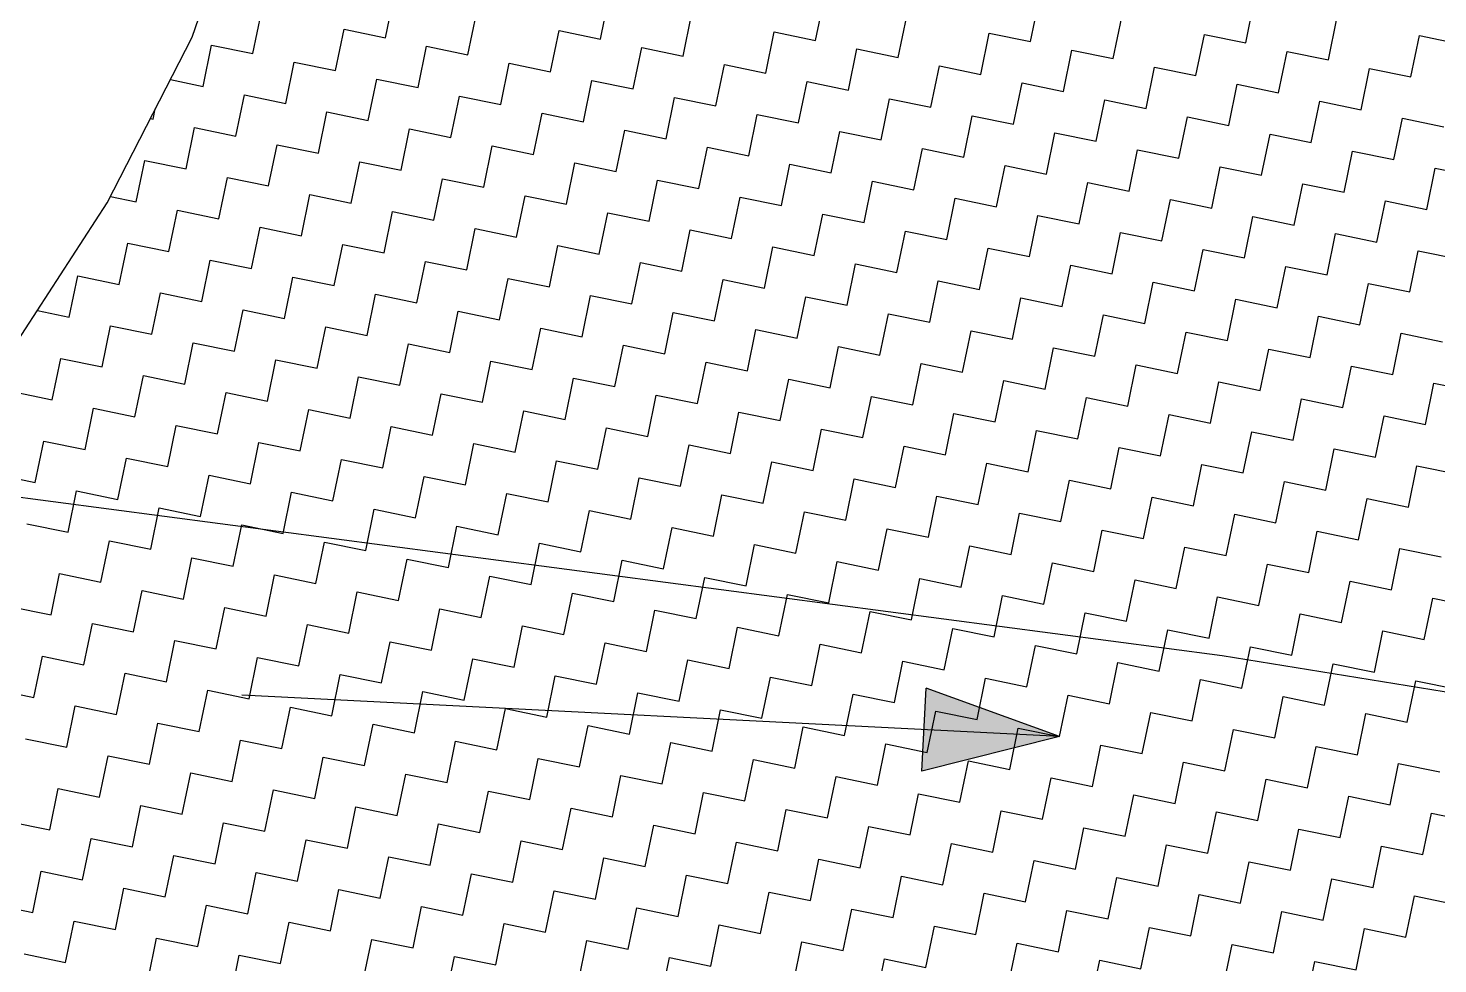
# Model space of a CAD drawing. Header units: metres. Extents: x 280043 to 281054, y 2047152 to 2048652.
# Drawn here: x 280638.7 to 280721.4, y 2048461.4 to 2048516.3 of the extents above; entities that cross this region are included whole.
import ezdxf

# ---------------------------------------------------------------- set-up
doc = ezdxf.new("R2010")
doc.units = ezdxf.units.M
doc.layers.add('POLY_HATCH', color=12, linetype='Continuous')
doc.layers.add('POLY_PARCEL', color=6, linetype='Continuous')

msp = doc.modelspace()

# ---------------------------------------------------------------- hatches: boundary and pattern name
h = msp.add_hatch(color=256)
h.paths.add_polyline_path([(280691.245, 2048475.119), (280691.122, 2048472.682), (280699.212, 2048474.715)])
h.paths.add_polyline_path([(280699.212, 2048474.715), (280691.369, 2048477.556), (280691.245, 2048475.119)])

# ---------------------------------------------------------------- linework, layer by layer
for points in [[(280699.212, 2048474.715), (280651.217, 2048477.148)], [(280691.122, 2048472.682), (280691.369, 2048477.556)], [(280699.212, 2048474.715), (280691.369, 2048477.556)], [(280699.212, 2048474.715), (280691.122, 2048472.682)]]:
    msp.add_lwpolyline(points)
at = {"layer": 'POLY_HATCH'}
for p, q in [((280648.298, 2048515.779), (280651.339, 2048524.724)), ((280643.297, 2048506.042), (280648.298, 2048515.779)), ((280637.149, 2048496.541), (280643.297, 2048506.042))]:
    msp.add_line(p, q, dxfattribs=at)
at = {"layer": 'POLY_HATCH', "linetype": 'Continuous'}
for p, q in [((280659.634, 2048515.739), (280660.134, 2048518.164)), ((280672.259, 2048515.665), (280672.759, 2048518.09)), ((280684.885, 2048515.59), (280685.384, 2048518.015)), ((280697.51, 2048515.516), (280698.01, 2048517.941)), ((280710.135, 2048515.441), (280710.635, 2048517.867)), ((280651.859, 2048514.814), (280652.359, 2048517.239)), ((280664.484, 2048514.739), (280664.984, 2048517.165)), ((280677.109, 2048514.665), (280677.609, 2048517.09)), ((280689.735, 2048514.591), (280690.235, 2048517.016)), ((280702.36, 2048514.516), (280702.86, 2048516.941)), ((280714.985, 2048514.442), (280715.485, 2048516.867)), ((280656.709, 2048513.814), (280657.209, 2048516.239)), ((280657.209, 2048516.239), (280659.634, 2048515.739)), ((280669.334, 2048513.74), (280669.834, 2048516.165)), ((280669.834, 2048516.165), (280672.259, 2048515.665)), ((280681.96, 2048513.665), (280682.459, 2048516.09)), ((280682.459, 2048516.09), (280684.885, 2048515.59)), ((280694.585, 2048513.591), (280695.085, 2048516.016)), ((280695.085, 2048516.016), (280697.51, 2048515.516)), ((280707.21, 2048513.516), (280707.71, 2048515.941)), ((280707.71, 2048515.941), (280710.135, 2048515.441)), ((280719.836, 2048513.442), (280720.335, 2048515.867)), ((280720.335, 2048515.867), (280722.761, 2048515.367)), ((280648.934, 2048512.889), (280649.434, 2048515.314)), ((280649.434, 2048515.314), (280651.859, 2048514.814)), ((280661.559, 2048512.814), (280662.059, 2048515.239)), ((280662.059, 2048515.239), (280664.484, 2048514.739)), ((280674.184, 2048512.74), (280674.684, 2048515.165)), ((280674.684, 2048515.165), (280677.109, 2048514.665)), ((280686.81, 2048512.665), (280687.31, 2048515.09)), ((280687.31, 2048515.09), (280689.735, 2048514.591)), ((280699.435, 2048512.591), (280699.935, 2048515.016)), ((280699.935, 2048515.016), (280702.36, 2048514.516)), ((280712.06, 2048512.516), (280712.56, 2048514.942)), ((280712.56, 2048514.942), (280714.985, 2048514.442)), ((280653.784, 2048511.889), (280654.284, 2048514.314)), ((280654.284, 2048514.314), (280656.709, 2048513.814)), ((280666.409, 2048511.814), (280666.909, 2048514.24)), ((280666.909, 2048514.24), (280669.334, 2048513.74)), ((280679.035, 2048511.74), (280679.535, 2048514.165)), ((280679.535, 2048514.165), (280681.96, 2048513.665)), ((280691.66, 2048511.666), (280692.16, 2048514.091)), ((280692.16, 2048514.091), (280694.585, 2048513.591)), ((280704.285, 2048511.591), (280704.785, 2048514.016)), ((280704.785, 2048514.016), (280707.21, 2048513.516)), ((280647.016, 2048513.284), (280648.934, 2048512.889)), ((280658.634, 2048510.889), (280659.134, 2048513.314)), ((280659.134, 2048513.314), (280661.559, 2048512.814)), ((280671.259, 2048510.815), (280671.759, 2048513.24)), ((280671.759, 2048513.24), (280674.184, 2048512.74)), ((280716.911, 2048511.517), (280717.41, 2048513.942)), ((280717.41, 2048513.942), (280719.836, 2048513.442)), ((280650.859, 2048509.964), (280651.359, 2048512.389)), ((280651.359, 2048512.389), (280653.784, 2048511.889)), ((280683.885, 2048510.74), (280684.385, 2048513.165)), ((280684.385, 2048513.165), (280686.81, 2048512.665)), ((280696.51, 2048510.666), (280697.01, 2048513.091)), ((280697.01, 2048513.091), (280699.435, 2048512.591)), ((280709.135, 2048510.591), (280709.635, 2048513.016)), ((280709.635, 2048513.016), (280712.06, 2048512.516)), ((280646.009, 2048510.964), (280646.132, 2048511.562)), ((280663.484, 2048509.889), (280663.984, 2048512.314)), ((280663.984, 2048512.314), (280666.409, 2048511.814)), ((280676.11, 2048509.815), (280676.61, 2048512.24)), ((280676.61, 2048512.24), (280679.035, 2048511.74)), ((280688.735, 2048509.74), (280689.235, 2048512.165)), ((280689.235, 2048512.165), (280691.66, 2048511.666)), ((280701.36, 2048509.666), (280701.86, 2048512.091)), ((280701.86, 2048512.091), (280704.285, 2048511.591)), ((280713.986, 2048509.592), (280714.485, 2048512.017)), ((280714.485, 2048512.017), (280716.911, 2048511.517)), ((280645.842, 2048510.998), (280646.009, 2048510.964)), ((280655.709, 2048508.964), (280656.209, 2048511.389)), ((280656.209, 2048511.389), (280658.634, 2048510.889)), ((280668.334, 2048508.889), (280668.834, 2048511.315)), ((280668.834, 2048511.315), (280671.259, 2048510.815)), ((280680.96, 2048508.815), (280681.46, 2048511.24)), ((280681.46, 2048511.24), (280683.885, 2048510.74)), ((280693.585, 2048508.741), (280694.085, 2048511.166)), ((280694.085, 2048511.166), (280696.51, 2048510.666)), ((280706.21, 2048508.666), (280706.71, 2048511.091)), ((280706.71, 2048511.091), (280709.135, 2048510.591)), ((280718.836, 2048508.592), (280719.336, 2048511.017)), ((280719.336, 2048511.017), (280721.761, 2048510.517)), ((280647.934, 2048508.039), (280648.434, 2048510.464)), ((280648.434, 2048510.464), (280650.859, 2048509.964)), ((280660.559, 2048507.964), (280661.059, 2048510.389)), ((280661.059, 2048510.389), (280663.484, 2048509.889)), ((280673.185, 2048507.89), (280673.685, 2048510.315)), ((280673.685, 2048510.315), (280676.11, 2048509.815)), ((280685.81, 2048507.815), (280686.31, 2048510.24)), ((280686.31, 2048510.24), (280688.735, 2048509.74)), ((280698.435, 2048507.741), (280698.935, 2048510.166)), ((280698.935, 2048510.166), (280701.36, 2048509.666)), ((280711.061, 2048507.666), (280711.56, 2048510.091)), ((280711.56, 2048510.091), (280713.986, 2048509.592)), ((280652.784, 2048507.039), (280653.284, 2048509.464)), ((280653.284, 2048509.464), (280655.709, 2048508.964)), ((280665.409, 2048506.964), (280665.909, 2048509.389)), ((280665.909, 2048509.389), (280668.334, 2048508.889)), ((280678.035, 2048506.89), (280678.535, 2048509.315)), ((280678.535, 2048509.315), (280680.96, 2048508.815)), ((280690.66, 2048506.815), (280691.16, 2048509.24)), ((280691.16, 2048509.24), (280693.585, 2048508.741)), ((280703.285, 2048506.741), (280703.785, 2048509.166)), ((280703.785, 2048509.166), (280706.21, 2048508.666)), ((280715.911, 2048506.667), (280716.411, 2048509.092)), ((280716.411, 2048509.092), (280718.836, 2048508.592)), ((280645.009, 2048506.113), (280645.509, 2048508.538)), ((280645.509, 2048508.538), (280647.934, 2048508.039)), ((280657.634, 2048506.039), (280658.134, 2048508.464)), ((280658.134, 2048508.464), (280660.559, 2048507.964)), ((280670.26, 2048505.964), (280670.76, 2048508.39)), ((280670.76, 2048508.39), (280673.185, 2048507.89)), ((280682.885, 2048505.89), (280683.385, 2048508.315)), ((280683.385, 2048508.315), (280685.81, 2048507.815)), ((280695.51, 2048505.816), (280696.01, 2048508.241)), ((280696.01, 2048508.241), (280698.435, 2048507.741)), ((280649.859, 2048505.114), (280650.359, 2048507.539)), ((280650.359, 2048507.539), (280652.784, 2048507.039)), ((280662.484, 2048505.039), (280662.984, 2048507.464)), ((280662.984, 2048507.464), (280665.409, 2048506.964)), ((280675.11, 2048504.965), (280675.61, 2048507.39)), ((280675.61, 2048507.39), (280678.035, 2048506.89)), ((280708.136, 2048505.741), (280708.635, 2048508.166)), ((280708.635, 2048508.166), (280711.061, 2048507.666)), ((280720.761, 2048505.667), (280721.261, 2048508.092)), ((280721.261, 2048508.092), (280723.686, 2048507.592)), ((280687.735, 2048504.89), (280688.235, 2048507.315)), ((280688.235, 2048507.315), (280690.66, 2048506.815)), ((280700.36, 2048504.816), (280700.86, 2048507.241)), ((280700.86, 2048507.241), (280703.285, 2048506.741)), ((280712.986, 2048504.741), (280713.486, 2048507.166)), ((280713.486, 2048507.166), (280715.911, 2048506.667)), ((280643.495, 2048506.426), (280645.009, 2048506.113)), ((280654.709, 2048504.114), (280655.209, 2048506.539)), ((280655.209, 2048506.539), (280657.634, 2048506.039)), ((280667.335, 2048504.039), (280667.835, 2048506.464)), ((280667.835, 2048506.464), (280670.26, 2048505.964)), ((280679.96, 2048503.965), (280680.46, 2048506.39)), ((280680.46, 2048506.39), (280682.885, 2048505.89)), ((280692.585, 2048503.89), (280693.085, 2048506.315)), ((280693.085, 2048506.315), (280695.51, 2048505.816)), ((280705.211, 2048503.816), (280705.71, 2048506.241)), ((280705.71, 2048506.241), (280708.136, 2048505.741)), ((280717.836, 2048503.742), (280718.336, 2048506.167)), ((280718.336, 2048506.167), (280720.761, 2048505.667)), ((280646.934, 2048503.188), (280647.434, 2048505.613)), ((280647.434, 2048505.613), (280649.859, 2048505.114)), ((280659.56, 2048503.114), (280660.059, 2048505.539)), ((280660.059, 2048505.539), (280662.484, 2048505.039)), ((280672.185, 2048503.039), (280672.685, 2048505.465)), ((280672.685, 2048505.465), (280675.11, 2048504.965)), ((280684.81, 2048502.965), (280685.31, 2048505.39)), ((280685.31, 2048505.39), (280687.735, 2048504.89)), ((280697.435, 2048502.891), (280697.935, 2048505.316)), ((280697.935, 2048505.316), (280700.36, 2048504.816)), ((280710.061, 2048502.816), (280710.561, 2048505.241)), ((280710.561, 2048505.241), (280712.986, 2048504.741)), ((280651.784, 2048502.189), (280652.284, 2048504.614)), ((280652.284, 2048504.614), (280654.709, 2048504.114)), ((280664.41, 2048502.114), (280664.91, 2048504.539)), ((280664.91, 2048504.539), (280667.335, 2048504.039)), ((280677.035, 2048502.04), (280677.535, 2048504.465)), ((280677.535, 2048504.465), (280679.96, 2048503.965)), ((280689.66, 2048501.965), (280690.16, 2048504.39)), ((280690.16, 2048504.39), (280692.585, 2048503.89)), ((280702.286, 2048501.891), (280702.786, 2048504.316)), ((280702.786, 2048504.316), (280705.211, 2048503.816)), ((280714.911, 2048501.816), (280715.411, 2048504.241)), ((280715.411, 2048504.241), (280717.836, 2048503.742)), ((280644.009, 2048501.263), (280644.509, 2048503.688)), ((280644.509, 2048503.688), (280646.934, 2048503.188)), ((280656.635, 2048501.189), (280657.134, 2048503.614)), ((280657.134, 2048503.614), (280659.56, 2048503.114)), ((280669.26, 2048501.114), (280669.76, 2048503.539)), ((280669.76, 2048503.539), (280672.185, 2048503.039)), ((280681.885, 2048501.04), (280682.385, 2048503.465)), ((280682.385, 2048503.465), (280684.81, 2048502.965)), ((280694.51, 2048500.965), (280695.01, 2048503.391)), ((280695.01, 2048503.391), (280697.435, 2048502.891)), ((280707.136, 2048500.891), (280707.636, 2048503.316)), ((280707.636, 2048503.316), (280710.061, 2048502.816)), ((280719.761, 2048500.817), (280720.261, 2048503.242)), ((280720.261, 2048503.242), (280722.686, 2048502.742)), ((280648.859, 2048500.263), (280649.359, 2048502.688)), ((280649.359, 2048502.688), (280651.784, 2048502.189)), ((280661.485, 2048500.189), (280661.985, 2048502.614)), ((280661.985, 2048502.614), (280664.41, 2048502.114)), ((280674.11, 2048500.114), (280674.61, 2048502.54)), ((280674.61, 2048502.54), (280677.035, 2048502.04)), ((280686.735, 2048500.04), (280687.235, 2048502.465)), ((280687.235, 2048502.465), (280689.66, 2048501.965)), ((280641.084, 2048499.338), (280641.584, 2048501.763)), ((280641.584, 2048501.763), (280644.009, 2048501.263)), ((280653.71, 2048499.264), (280654.209, 2048501.689)), ((280654.209, 2048501.689), (280656.635, 2048501.189)), ((280666.335, 2048499.189), (280666.835, 2048501.614)), ((280666.835, 2048501.614), (280669.26, 2048501.114)), ((280699.361, 2048499.966), (280699.861, 2048502.391)), ((280699.861, 2048502.391), (280702.286, 2048501.891)), ((280711.986, 2048499.891), (280712.486, 2048502.316)), ((280712.486, 2048502.316), (280714.911, 2048501.816)), ((280645.934, 2048498.338), (280646.434, 2048500.763)), ((280646.434, 2048500.763), (280648.859, 2048500.263)), ((280678.96, 2048499.115), (280679.46, 2048501.54)), ((280679.46, 2048501.54), (280681.885, 2048501.04)), ((280691.585, 2048499.04), (280692.085, 2048501.465)), ((280692.085, 2048501.465), (280694.51, 2048500.965)), ((280704.211, 2048498.966), (280704.711, 2048501.391)), ((280704.711, 2048501.391), (280707.136, 2048500.891)), ((280716.836, 2048498.891), (280717.336, 2048501.316)), ((280717.336, 2048501.316), (280719.761, 2048500.817)), ((280658.56, 2048498.264), (280659.06, 2048500.689)), ((280659.06, 2048500.689), (280661.485, 2048500.189)), ((280671.185, 2048498.189), (280671.685, 2048500.614)), ((280671.685, 2048500.614), (280674.11, 2048500.114)), ((280683.81, 2048498.115), (280684.31, 2048500.54)), ((280684.31, 2048500.54), (280686.735, 2048500.04)), ((280696.436, 2048498.04), (280696.936, 2048500.466)), ((280696.936, 2048500.466), (280699.361, 2048499.966)), ((280709.061, 2048497.966), (280709.561, 2048500.391)), ((280709.561, 2048500.391), (280711.986, 2048499.891)), ((280639.209, 2048499.725), (280641.084, 2048499.338)), ((280650.785, 2048497.338), (280651.284, 2048499.763)), ((280651.284, 2048499.763), (280653.71, 2048499.264)), ((280663.41, 2048497.264), (280663.91, 2048499.689)), ((280663.91, 2048499.689), (280666.335, 2048499.189)), ((280676.035, 2048497.19), (280676.535, 2048499.615)), ((280676.535, 2048499.615), (280678.96, 2048499.115)), ((280688.66, 2048497.115), (280689.16, 2048499.54)), ((280689.16, 2048499.54), (280691.585, 2048499.04)), ((280701.286, 2048497.041), (280701.786, 2048499.466)), ((280701.786, 2048499.466), (280704.211, 2048498.966)), ((280713.911, 2048496.966), (280714.411, 2048499.391)), ((280714.411, 2048499.391), (280716.836, 2048498.891)), ((280643.009, 2048496.413), (280643.509, 2048498.838)), ((280643.509, 2048498.838), (280645.934, 2048498.338)), ((280655.635, 2048496.339), (280656.135, 2048498.764)), ((280656.135, 2048498.764), (280658.56, 2048498.264)), ((280668.26, 2048496.264), (280668.76, 2048498.689)), ((280668.76, 2048498.689), (280671.185, 2048498.189)), ((280680.885, 2048496.19), (280681.385, 2048498.615)), ((280681.385, 2048498.615), (280683.81, 2048498.115)), ((280693.511, 2048496.115), (280694.011, 2048498.54)), ((280694.011, 2048498.54), (280696.436, 2048498.04)), ((280706.136, 2048496.041), (280706.636, 2048498.466)), ((280706.636, 2048498.466), (280709.061, 2048497.966)), ((280718.761, 2048495.966), (280719.261, 2048498.391)), ((280719.261, 2048498.391), (280721.686, 2048497.892)), ((280647.86, 2048495.413), (280648.359, 2048497.838)), ((280648.359, 2048497.838), (280650.785, 2048497.338)), ((280660.485, 2048495.339), (280660.985, 2048497.764)), ((280660.985, 2048497.764), (280663.41, 2048497.264)), ((280673.11, 2048495.264), (280673.61, 2048497.689)), ((280673.61, 2048497.689), (280676.035, 2048497.19)), ((280685.736, 2048495.19), (280686.235, 2048497.615)), ((280686.235, 2048497.615), (280688.66, 2048497.115)), ((280698.361, 2048495.115), (280698.861, 2048497.541)), ((280698.861, 2048497.541), (280701.286, 2048497.041)), ((280710.986, 2048495.041), (280711.486, 2048497.466)), ((280711.486, 2048497.466), (280713.911, 2048496.966)), ((280640.084, 2048494.488), (280640.584, 2048496.913)), ((280640.584, 2048496.913), (280643.009, 2048496.413)), ((280652.71, 2048494.413), (280653.21, 2048496.838)), ((280653.21, 2048496.838), (280655.635, 2048496.339)), ((280665.335, 2048494.339), (280665.835, 2048496.764)), ((280665.835, 2048496.764), (280668.26, 2048496.264)), ((280677.96, 2048494.265), (280678.46, 2048496.69)), ((280678.46, 2048496.69), (280680.885, 2048496.19)), ((280644.935, 2048493.488), (280645.434, 2048495.913)), ((280645.434, 2048495.913), (280647.86, 2048495.413)), ((280657.56, 2048493.414), (280658.06, 2048495.839)), ((280658.06, 2048495.839), (280660.485, 2048495.339)), ((280690.586, 2048494.19), (280691.086, 2048496.615)), ((280691.086, 2048496.615), (280693.511, 2048496.115)), ((280703.211, 2048494.116), (280703.711, 2048496.541)), ((280703.711, 2048496.541), (280706.136, 2048496.041)), ((280715.836, 2048494.041), (280716.336, 2048496.466)), ((280716.336, 2048496.466), (280718.761, 2048495.966)), ((280637.659, 2048494.988), (280640.084, 2048494.488)), ((280670.185, 2048493.339), (280670.685, 2048495.764)), ((280670.685, 2048495.764), (280673.11, 2048495.264)), ((280682.811, 2048493.265), (280683.31, 2048495.69)), ((280683.31, 2048495.69), (280685.736, 2048495.19)), ((280695.436, 2048493.19), (280695.936, 2048495.615)), ((280695.936, 2048495.615), (280698.361, 2048495.115)), ((280708.061, 2048493.116), (280708.561, 2048495.541)), ((280708.561, 2048495.541), (280710.986, 2048495.041)), ((280720.686, 2048493.041), (280721.186, 2048495.466)), ((280721.186, 2048495.466), (280723.611, 2048494.967)), ((280649.785, 2048492.488), (280650.285, 2048494.913)), ((280650.285, 2048494.913), (280652.71, 2048494.413)), ((280662.41, 2048492.414), (280662.91, 2048494.839)), ((280662.91, 2048494.839), (280665.335, 2048494.339)), ((280675.035, 2048492.339), (280675.535, 2048494.764)), ((280675.535, 2048494.764), (280677.96, 2048494.265)), ((280687.661, 2048492.265), (280688.161, 2048494.69)), ((280688.161, 2048494.69), (280690.586, 2048494.19)), ((280700.286, 2048492.19), (280700.786, 2048494.616)), ((280700.786, 2048494.616), (280703.211, 2048494.116)), ((280712.911, 2048492.116), (280713.411, 2048494.541)), ((280713.411, 2048494.541), (280715.836, 2048494.041)), ((280642.01, 2048491.563), (280642.51, 2048493.988)), ((280642.51, 2048493.988), (280644.935, 2048493.488)), ((280654.635, 2048491.488), (280655.135, 2048493.914)), ((280655.135, 2048493.914), (280657.56, 2048493.414)), ((280667.26, 2048491.414), (280667.76, 2048493.839)), ((280667.76, 2048493.839), (280670.185, 2048493.339)), ((280679.886, 2048491.34), (280680.385, 2048493.765)), ((280680.385, 2048493.765), (280682.811, 2048493.265)), ((280692.511, 2048491.265), (280693.011, 2048493.69)), ((280693.011, 2048493.69), (280695.436, 2048493.19)), ((280705.136, 2048491.191), (280705.636, 2048493.616)), ((280705.636, 2048493.616), (280708.061, 2048493.116)), ((280717.761, 2048491.116), (280718.261, 2048493.541)), ((280718.261, 2048493.541), (280720.686, 2048493.041)), ((280646.86, 2048490.563), (280647.36, 2048492.988)), ((280647.36, 2048492.988), (280649.785, 2048492.488)), ((280659.485, 2048490.489), (280659.985, 2048492.914)), ((280659.985, 2048492.914), (280662.41, 2048492.414)), ((280672.11, 2048490.414), (280672.61, 2048492.839)), ((280672.61, 2048492.839), (280675.035, 2048492.339)), ((280684.736, 2048490.34), (280685.236, 2048492.765)), ((280685.236, 2048492.765), (280687.661, 2048492.265)), ((280697.361, 2048490.265), (280697.861, 2048492.69)), ((280697.861, 2048492.69), (280700.286, 2048492.19)), ((280709.986, 2048490.191), (280710.486, 2048492.616)), ((280710.486, 2048492.616), (280712.911, 2048492.116)), ((280639.085, 2048489.638), (280639.585, 2048492.063)), ((280639.585, 2048492.063), (280642.01, 2048491.563)), ((280651.71, 2048489.563), (280652.21, 2048491.988)), ((280652.21, 2048491.988), (280654.635, 2048491.488)), ((280664.335, 2048489.489), (280664.835, 2048491.914)), ((280664.835, 2048491.914), (280667.26, 2048491.414)), ((280676.961, 2048489.414), (280677.46, 2048491.839)), ((280677.46, 2048491.839), (280679.886, 2048491.34)), ((280689.586, 2048489.34), (280690.086, 2048491.765)), ((280690.086, 2048491.765), (280692.511, 2048491.265)), ((280702.211, 2048489.265), (280702.711, 2048491.691)), ((280702.711, 2048491.691), (280705.136, 2048491.191)), ((280643.935, 2048488.638), (280644.435, 2048491.063)), ((280644.435, 2048491.063), (280646.86, 2048490.563)), ((280656.56, 2048488.563), (280657.06, 2048490.989)), ((280657.06, 2048490.989), (280659.485, 2048490.489)), ((280669.185, 2048488.489), (280669.685, 2048490.914)), ((280669.685, 2048490.914), (280672.11, 2048490.414)), ((280681.811, 2048488.415), (280682.311, 2048490.84)), ((280682.311, 2048490.84), (280684.736, 2048490.34)), ((280714.836, 2048489.191), (280715.336, 2048491.616)), ((280715.336, 2048491.616), (280717.761, 2048491.116)), ((280636.66, 2048490.138), (280639.085, 2048489.638)), ((280648.785, 2048487.638), (280649.285, 2048490.063)), ((280649.285, 2048490.063), (280651.71, 2048489.563)), ((280694.436, 2048488.34), (280694.936, 2048490.765)), ((280694.936, 2048490.765), (280697.361, 2048490.265)), ((280707.061, 2048488.266), (280707.561, 2048490.691)), ((280707.561, 2048490.691), (280709.986, 2048490.191)), ((280719.687, 2048488.191), (280720.187, 2048490.616)), ((280720.187, 2048490.616), (280722.612, 2048490.116)), ((280661.41, 2048487.564), (280661.91, 2048489.989)), ((280661.91, 2048489.989), (280664.335, 2048489.489)), ((280674.036, 2048487.489), (280674.535, 2048489.914)), ((280674.535, 2048489.914), (280676.961, 2048489.414)), ((280686.661, 2048487.415), (280687.161, 2048489.84)), ((280687.161, 2048489.84), (280689.586, 2048489.34)), ((280699.286, 2048487.34), (280699.786, 2048489.765)), ((280699.786, 2048489.765), (280702.211, 2048489.265)), ((280711.911, 2048487.266), (280712.411, 2048489.691)), ((280712.411, 2048489.691), (280714.836, 2048489.191)), ((280641.01, 2048486.713), (280641.51, 2048489.138)), ((280641.51, 2048489.138), (280643.935, 2048488.638)), ((280653.635, 2048486.638), (280654.135, 2048489.063)), ((280654.135, 2048489.063), (280656.56, 2048488.563)), ((280666.26, 2048486.564), (280666.76, 2048488.989)), ((280666.76, 2048488.989), (280669.185, 2048488.489)), ((280678.886, 2048486.489), (280679.386, 2048488.914)), ((280679.386, 2048488.914), (280681.811, 2048488.415)), ((280691.511, 2048486.415), (280692.011, 2048488.84)), ((280692.011, 2048488.84), (280694.436, 2048488.34)), ((280704.136, 2048486.341), (280704.636, 2048488.766)), ((280704.636, 2048488.766), (280707.061, 2048488.266)), ((280716.762, 2048486.266), (280717.262, 2048488.691)), ((280717.262, 2048488.691), (280719.687, 2048488.191)), ((280645.86, 2048485.713), (280646.36, 2048488.138)), ((280646.36, 2048488.138), (280648.785, 2048487.638)), ((280658.485, 2048485.638), (280658.985, 2048488.064)), ((280658.985, 2048488.064), (280661.41, 2048487.564)), ((280671.111, 2048485.564), (280671.61, 2048487.989)), ((280671.61, 2048487.989), (280674.036, 2048487.489)), ((280683.736, 2048485.49), (280684.236, 2048487.915)), ((280684.236, 2048487.915), (280686.661, 2048487.415)), ((280696.361, 2048485.415), (280696.861, 2048487.84)), ((280696.861, 2048487.84), (280699.286, 2048487.34)), ((280708.987, 2048485.341), (280709.486, 2048487.766)), ((280709.486, 2048487.766), (280711.911, 2048487.266)), ((280638.585, 2048487.213), (280641.01, 2048486.713)), ((280650.71, 2048484.713), (280651.21, 2048487.138)), ((280651.21, 2048487.138), (280653.635, 2048486.638)), ((280663.335, 2048484.639), (280663.835, 2048487.064)), ((280663.835, 2048487.064), (280666.26, 2048486.564)), ((280675.961, 2048484.564), (280676.461, 2048486.989)), ((280676.461, 2048486.989), (280678.886, 2048486.489)), ((280688.586, 2048484.49), (280689.086, 2048486.915)), ((280689.086, 2048486.915), (280691.511, 2048486.415)), ((280701.211, 2048484.415), (280701.711, 2048486.84)), ((280701.711, 2048486.84), (280704.136, 2048486.341)), ((280713.837, 2048484.341), (280714.337, 2048486.766)), ((280714.337, 2048486.766), (280716.762, 2048486.266)), ((280642.935, 2048483.788), (280643.435, 2048486.213)), ((280643.435, 2048486.213), (280645.86, 2048485.713)), ((280655.56, 2048483.713), (280656.06, 2048486.138)), ((280656.06, 2048486.138), (280658.485, 2048485.638)), ((280668.186, 2048483.639), (280668.685, 2048486.064)), ((280668.685, 2048486.064), (280671.111, 2048485.564)), ((280680.811, 2048483.564), (280681.311, 2048485.989)), ((280681.311, 2048485.989), (280683.736, 2048485.49)), ((280693.436, 2048483.49), (280693.936, 2048485.915)), ((280693.936, 2048485.915), (280696.361, 2048485.415)), ((280647.785, 2048482.788), (280648.285, 2048485.213)), ((280648.285, 2048485.213), (280650.71, 2048484.713)), ((280660.41, 2048482.713), (280660.91, 2048485.139)), ((280660.91, 2048485.139), (280663.335, 2048484.639)), ((280673.036, 2048482.639), (280673.536, 2048485.064)), ((280673.536, 2048485.064), (280675.961, 2048484.564)), ((280706.062, 2048483.416), (280706.561, 2048485.841)), ((280706.561, 2048485.841), (280708.987, 2048485.341)), ((280718.687, 2048483.341), (280719.187, 2048485.766)), ((280719.187, 2048485.766), (280721.612, 2048485.266)), ((280640.01, 2048481.863), (280640.51, 2048484.288)), ((280640.51, 2048484.288), (280642.935, 2048483.788)), ((280652.635, 2048481.788), (280653.135, 2048484.213)), ((280653.135, 2048484.213), (280655.56, 2048483.713)), ((280685.661, 2048482.565), (280686.161, 2048484.99)), ((280686.161, 2048484.99), (280688.586, 2048484.49)), ((280698.286, 2048482.49), (280698.786, 2048484.915)), ((280698.786, 2048484.915), (280701.211, 2048484.415)), ((280710.912, 2048482.416), (280711.412, 2048484.841)), ((280711.412, 2048484.841), (280713.837, 2048484.341)), ((280665.261, 2048481.714), (280665.761, 2048484.139)), ((280665.761, 2048484.139), (280668.186, 2048483.639)), ((280677.886, 2048481.639), (280678.386, 2048484.064)), ((280678.386, 2048484.064), (280680.811, 2048483.564)), ((280690.511, 2048481.565), (280691.011, 2048483.99)), ((280691.011, 2048483.99), (280693.436, 2048483.49)), ((280703.137, 2048481.49), (280703.636, 2048483.915)), ((280703.636, 2048483.915), (280706.062, 2048483.416)), ((280715.762, 2048481.416), (280716.262, 2048483.841)), ((280716.262, 2048483.841), (280718.687, 2048483.341)), ((280644.86, 2048480.863), (280645.36, 2048483.288)), ((280645.36, 2048483.288), (280647.785, 2048482.788)), ((280657.485, 2048480.788), (280657.985, 2048483.213)), ((280657.985, 2048483.213), (280660.41, 2048482.713)), ((280670.111, 2048480.714), (280670.611, 2048483.139)), ((280670.611, 2048483.139), (280673.036, 2048482.639)), ((280682.736, 2048480.639), (280683.236, 2048483.064)), ((280683.236, 2048483.064), (280685.661, 2048482.565)), ((280695.361, 2048480.565), (280695.861, 2048482.99)), ((280695.861, 2048482.99), (280698.286, 2048482.49)), ((280707.987, 2048480.491), (280708.487, 2048482.916)), ((280708.487, 2048482.916), (280710.912, 2048482.416)), ((280720.612, 2048480.416), (280721.112, 2048482.841)), ((280721.112, 2048482.841), (280723.537, 2048482.341)), ((280637.585, 2048482.362), (280640.01, 2048481.863)), ((280649.71, 2048479.863), (280650.21, 2048482.288)), ((280650.21, 2048482.288), (280652.635, 2048481.788)), ((280662.336, 2048479.788), (280662.836, 2048482.214)), ((280662.836, 2048482.214), (280665.261, 2048481.714)), ((280674.961, 2048479.714), (280675.461, 2048482.139)), ((280675.461, 2048482.139), (280677.886, 2048481.639)), ((280687.586, 2048479.64), (280688.086, 2048482.065)), ((280688.086, 2048482.065), (280690.511, 2048481.565)), ((280700.212, 2048479.565), (280700.711, 2048481.99)), ((280700.711, 2048481.99), (280703.137, 2048481.49)), ((280712.837, 2048479.491), (280713.337, 2048481.916)), ((280713.337, 2048481.916), (280715.762, 2048481.416)), ((280641.935, 2048478.938), (280642.435, 2048481.363)), ((280642.435, 2048481.363), (280644.86, 2048480.863)), ((280654.56, 2048478.863), (280655.06, 2048481.288)), ((280655.06, 2048481.288), (280657.485, 2048480.788)), ((280667.186, 2048478.789), (280667.686, 2048481.214)), ((280667.686, 2048481.214), (280670.111, 2048480.714)), ((280679.811, 2048478.714), (280680.311, 2048481.139)), ((280680.311, 2048481.139), (280682.736, 2048480.639)), ((280692.436, 2048478.64), (280692.936, 2048481.065)), ((280692.936, 2048481.065), (280695.361, 2048480.565)), ((280705.062, 2048478.565), (280705.562, 2048480.99)), ((280705.562, 2048480.99), (280707.987, 2048480.491)), ((280717.687, 2048478.491), (280718.187, 2048480.916)), ((280718.187, 2048480.916), (280720.612, 2048480.416)), ((280646.785, 2048477.938), (280647.285, 2048480.363)), ((280647.285, 2048480.363), (280649.71, 2048479.863)), ((280659.411, 2048477.863), (280659.911, 2048480.288)), ((280659.911, 2048480.288), (280662.336, 2048479.788)), ((280672.036, 2048477.789), (280672.536, 2048480.214)), ((280672.536, 2048480.214), (280674.961, 2048479.714)), ((280684.661, 2048477.714), (280685.161, 2048480.14)), ((280685.161, 2048480.14), (280687.586, 2048479.64)), ((280639.01, 2048477.012), (280639.51, 2048479.437)), ((280639.51, 2048479.437), (280641.935, 2048478.938)), ((280651.635, 2048476.938), (280652.135, 2048479.363)), ((280652.135, 2048479.363), (280654.56, 2048478.863)), ((280664.261, 2048476.863), (280664.761, 2048479.289)), ((280664.761, 2048479.289), (280667.186, 2048478.789)), ((280697.287, 2048477.64), (280697.786, 2048480.065)), ((280697.786, 2048480.065), (280700.212, 2048479.565)), ((280709.912, 2048477.566), (280710.412, 2048479.991)), ((280710.412, 2048479.991), (280712.837, 2048479.491)), ((280643.86, 2048476.013), (280644.36, 2048478.438)), ((280644.36, 2048478.438), (280646.785, 2048477.938)), ((280676.886, 2048476.789), (280677.386, 2048479.214)), ((280677.386, 2048479.214), (280679.811, 2048478.714)), ((280689.511, 2048476.715), (280690.011, 2048479.14)), ((280690.011, 2048479.14), (280692.436, 2048478.64)), ((280702.137, 2048476.64), (280702.637, 2048479.065)), ((280702.637, 2048479.065), (280705.062, 2048478.565)), ((280714.762, 2048476.566), (280715.262, 2048478.991)), ((280715.262, 2048478.991), (280717.687, 2048478.491)), ((280656.486, 2048475.938), (280656.986, 2048478.363)), ((280656.986, 2048478.363), (280659.411, 2048477.863)), ((280669.111, 2048475.864), (280669.611, 2048478.289)), ((280669.611, 2048478.289), (280672.036, 2048477.789)), ((280681.736, 2048475.789), (280682.236, 2048478.214)), ((280682.236, 2048478.214), (280684.661, 2048477.714)), ((280694.362, 2048475.715), (280694.861, 2048478.14)), ((280694.861, 2048478.14), (280697.287, 2048477.64)), ((280706.987, 2048475.64), (280707.487, 2048478.065)), ((280707.487, 2048478.065), (280709.912, 2048477.566)), ((280719.612, 2048475.566), (280720.112, 2048477.991)), ((280720.112, 2048477.991), (280722.537, 2048477.491)), ((280636.585, 2048477.512), (280639.01, 2048477.012)), ((280648.711, 2048475.013), (280649.21, 2048477.438)), ((280649.21, 2048477.438), (280651.635, 2048476.938)), ((280661.336, 2048474.938), (280661.836, 2048477.363)), ((280661.836, 2048477.363), (280664.261, 2048476.863)), ((280673.961, 2048474.864), (280674.461, 2048477.289)), ((280674.461, 2048477.289), (280676.886, 2048476.789)), ((280686.586, 2048474.789), (280687.086, 2048477.215)), ((280687.086, 2048477.215), (280689.511, 2048476.715)), ((280699.212, 2048474.715), (280699.712, 2048477.14)), ((280699.712, 2048477.14), (280702.137, 2048476.64)), ((280711.837, 2048474.641), (280712.337, 2048477.066)), ((280712.337, 2048477.066), (280714.762, 2048476.566)), ((280640.935, 2048474.087), (280641.435, 2048476.512)), ((280641.435, 2048476.512), (280643.86, 2048476.013)), ((280653.561, 2048474.013), (280654.061, 2048476.438)), ((280654.061, 2048476.438), (280656.486, 2048475.938)), ((280666.186, 2048473.939), (280666.686, 2048476.364)), ((280666.686, 2048476.364), (280669.111, 2048475.864)), ((280678.811, 2048473.864), (280679.311, 2048476.289)), ((280679.311, 2048476.289), (280681.736, 2048475.789)), ((280691.437, 2048473.79), (280691.936, 2048476.215)), ((280691.936, 2048476.215), (280694.362, 2048475.715)), ((280704.062, 2048473.715), (280704.562, 2048476.14)), ((280704.562, 2048476.14), (280706.987, 2048475.64)), ((280716.687, 2048473.641), (280717.187, 2048476.066)), ((280717.187, 2048476.066), (280719.612, 2048475.566)), ((280645.786, 2048473.088), (280646.285, 2048475.513)), ((280646.285, 2048475.513), (280648.711, 2048475.013)), ((280658.411, 2048473.013), (280658.911, 2048475.438)), ((280658.911, 2048475.438), (280661.336, 2048474.938)), ((280671.036, 2048472.939), (280671.536, 2048475.364)), ((280671.536, 2048475.364), (280673.961, 2048474.864)), ((280683.661, 2048472.864), (280684.161, 2048475.289)), ((280684.161, 2048475.289), (280686.586, 2048474.789)), ((280696.287, 2048472.79), (280696.787, 2048475.215)), ((280696.787, 2048475.215), (280699.212, 2048474.715)), ((280708.912, 2048472.715), (280709.412, 2048475.14)), ((280709.412, 2048475.14), (280711.837, 2048474.641)), ((280638.51, 2048474.587), (280640.935, 2048474.087)), ((280650.636, 2048472.088), (280651.136, 2048474.513)), ((280651.136, 2048474.513), (280653.561, 2048474.013)), ((280663.261, 2048472.013), (280663.761, 2048474.438)), ((280663.761, 2048474.438), (280666.186, 2048473.939)), ((280675.886, 2048471.939), (280676.386, 2048474.364)), ((280676.386, 2048474.364), (280678.811, 2048473.864)), ((280688.512, 2048471.864), (280689.012, 2048474.29)), ((280689.012, 2048474.29), (280691.437, 2048473.79)), ((280642.861, 2048471.162), (280643.36, 2048473.587)), ((280643.36, 2048473.587), (280645.786, 2048473.088)), ((280655.486, 2048471.088), (280655.986, 2048473.513)), ((280655.986, 2048473.513), (280658.411, 2048473.013)), ((280701.137, 2048471.79), (280701.637, 2048474.215)), ((280701.637, 2048474.215), (280704.062, 2048473.715)), ((280713.762, 2048471.716), (280714.262, 2048474.141)), ((280714.262, 2048474.141), (280716.687, 2048473.641)), ((280668.111, 2048471.014), (280668.611, 2048473.439)), ((280668.611, 2048473.439), (280671.036, 2048472.939)), ((280680.736, 2048470.939), (280681.236, 2048473.364)), ((280681.236, 2048473.364), (280683.661, 2048472.864)), ((280693.362, 2048470.865), (280693.862, 2048473.29)), ((280693.862, 2048473.29), (280696.287, 2048472.79)), ((280705.987, 2048470.79), (280706.487, 2048473.215)), ((280706.487, 2048473.215), (280708.912, 2048472.715)), ((280718.612, 2048470.716), (280719.112, 2048473.141)), ((280719.112, 2048473.141), (280721.537, 2048472.641)), ((280647.711, 2048470.163), (280648.211, 2048472.588)), ((280648.211, 2048472.588), (280650.636, 2048472.088)), ((280660.336, 2048470.088), (280660.836, 2048472.513)), ((280660.836, 2048472.513), (280663.261, 2048472.013)), ((280672.961, 2048470.014), (280673.461, 2048472.439)), ((280673.461, 2048472.439), (280675.886, 2048471.939)), ((280685.587, 2048469.939), (280686.087, 2048472.364)), ((280686.087, 2048472.364), (280688.512, 2048471.864)), ((280698.212, 2048469.865), (280698.712, 2048472.29)), ((280698.712, 2048472.29), (280701.137, 2048471.79)), ((280710.837, 2048469.79), (280711.337, 2048472.215)), ((280711.337, 2048472.215), (280713.762, 2048471.716)), ((280639.936, 2048469.237), (280640.435, 2048471.662)), ((280640.435, 2048471.662), (280642.861, 2048471.162)), ((280652.561, 2048469.163), (280653.061, 2048471.588)), ((280653.061, 2048471.588), (280655.486, 2048471.088)), ((280665.186, 2048469.088), (280665.686, 2048471.513)), ((280665.686, 2048471.513), (280668.111, 2048471.014)), ((280677.811, 2048469.014), (280678.311, 2048471.439)), ((280678.311, 2048471.439), (280680.736, 2048470.939)), ((280690.437, 2048468.939), (280690.937, 2048471.365)), ((280690.937, 2048471.365), (280693.362, 2048470.865)), ((280703.062, 2048468.865), (280703.562, 2048471.29)), ((280703.562, 2048471.29), (280705.987, 2048470.79)), ((280715.687, 2048468.791), (280716.187, 2048471.216)), ((280716.187, 2048471.216), (280718.612, 2048470.716)), ((280644.786, 2048468.237), (280645.286, 2048470.662)), ((280645.286, 2048470.662), (280647.711, 2048470.163)), ((280657.411, 2048468.163), (280657.911, 2048470.588)), ((280657.911, 2048470.588), (280660.336, 2048470.088)), ((280670.036, 2048468.089), (280670.536, 2048470.514)), ((280670.536, 2048470.514), (280672.961, 2048470.014)), ((280682.662, 2048468.014), (280683.162, 2048470.439)), ((280683.162, 2048470.439), (280685.587, 2048469.939)), ((280695.287, 2048467.94), (280695.787, 2048470.365)), ((280695.787, 2048470.365), (280698.212, 2048469.865)), ((280707.912, 2048467.865), (280708.412, 2048470.29)), ((280708.412, 2048470.29), (280710.837, 2048469.79)), ((280720.538, 2048467.791), (280721.037, 2048470.216)), ((280721.037, 2048470.216), (280723.463, 2048469.716)), ((280637.51, 2048469.737), (280639.936, 2048469.237)), ((280649.636, 2048467.238), (280650.136, 2048469.663)), ((280650.136, 2048469.663), (280652.561, 2048469.163)), ((280662.261, 2048467.163), (280662.761, 2048469.588)), ((280662.761, 2048469.588), (280665.186, 2048469.088)), ((280674.886, 2048467.089), (280675.386, 2048469.514)), ((280675.386, 2048469.514), (280677.811, 2048469.014)), ((280687.512, 2048467.014), (280688.012, 2048469.439)), ((280688.012, 2048469.439), (280690.437, 2048468.939)), ((280700.137, 2048466.94), (280700.637, 2048469.365)), ((280700.637, 2048469.365), (280703.062, 2048468.865)), ((280641.861, 2048466.312), (280642.361, 2048468.737)), ((280642.361, 2048468.737), (280644.786, 2048468.237)), ((280654.486, 2048466.238), (280654.986, 2048468.663)), ((280654.986, 2048468.663), (280657.411, 2048468.163)), ((280667.111, 2048466.163), (280667.611, 2048468.588)), ((280667.611, 2048468.588), (280670.036, 2048468.089)), ((280679.737, 2048466.089), (280680.237, 2048468.514)), ((280680.237, 2048468.514), (280682.662, 2048468.014)), ((280712.762, 2048466.865), (280713.262, 2048469.29)), ((280713.262, 2048469.29), (280715.687, 2048468.791)), ((280646.711, 2048465.312), (280647.211, 2048467.738)), ((280647.211, 2048467.738), (280649.636, 2048467.238)), ((280659.336, 2048465.238), (280659.836, 2048467.663)), ((280659.836, 2048467.663), (280662.261, 2048467.163)), ((280692.362, 2048466.014), (280692.862, 2048468.44)), ((280692.862, 2048468.44), (280695.287, 2048467.94)), ((280704.987, 2048465.94), (280705.487, 2048468.365)), ((280705.487, 2048468.365), (280707.912, 2048467.865)), ((280717.613, 2048465.866), (280718.112, 2048468.291)), ((280718.112, 2048468.291), (280720.538, 2048467.791)), ((280671.962, 2048465.164), (280672.461, 2048467.589)), ((280672.461, 2048467.589), (280674.886, 2048467.089)), ((280684.587, 2048465.089), (280685.087, 2048467.514)), ((280685.087, 2048467.514), (280687.512, 2048467.014)), ((280697.212, 2048465.015), (280697.712, 2048467.44)), ((280697.712, 2048467.44), (280700.137, 2048466.94)), ((280709.837, 2048464.94), (280710.337, 2048467.365)), ((280710.337, 2048467.365), (280712.762, 2048466.865)), ((280638.936, 2048464.387), (280639.436, 2048466.812)), ((280639.436, 2048466.812), (280641.861, 2048466.312)), ((280651.561, 2048464.313), (280652.061, 2048466.738)), ((280652.061, 2048466.738), (280654.486, 2048466.238)), ((280664.186, 2048464.238), (280664.686, 2048466.663)), ((280664.686, 2048466.663), (280667.111, 2048466.163)), ((280676.812, 2048464.164), (280677.312, 2048466.589)), ((280677.312, 2048466.589), (280679.737, 2048466.089)), ((280689.437, 2048464.089), (280689.937, 2048466.514)), ((280689.937, 2048466.514), (280692.362, 2048466.014)), ((280702.062, 2048464.015), (280702.562, 2048466.44)), ((280702.562, 2048466.44), (280704.987, 2048465.94)), ((280714.688, 2048463.94), (280715.188, 2048466.366)), ((280715.188, 2048466.366), (280717.613, 2048465.866)), ((280643.786, 2048463.387), (280644.286, 2048465.812)), ((280644.286, 2048465.812), (280646.711, 2048465.312)), ((280656.411, 2048463.313), (280656.911, 2048465.738)), ((280656.911, 2048465.738), (280659.336, 2048465.238)), ((280669.037, 2048463.238), (280669.536, 2048465.663)), ((280669.536, 2048465.663), (280671.962, 2048465.164)), ((280681.662, 2048463.164), (280682.162, 2048465.589)), ((280682.162, 2048465.589), (280684.587, 2048465.089)), ((280694.287, 2048463.089), (280694.787, 2048465.515)), ((280694.787, 2048465.515), (280697.212, 2048465.015)), ((280706.912, 2048463.015), (280707.412, 2048465.44)), ((280707.412, 2048465.44), (280709.837, 2048464.94)), ((280719.538, 2048462.941), (280720.038, 2048465.366)), ((280720.038, 2048465.366), (280722.463, 2048464.866)), ((280636.511, 2048464.887), (280638.936, 2048464.387)), ((280648.636, 2048462.387), (280649.136, 2048464.813)), ((280649.136, 2048464.813), (280651.561, 2048464.313)), ((280661.261, 2048462.313), (280661.761, 2048464.738)), ((280661.761, 2048464.738), (280664.186, 2048464.238)), ((280673.887, 2048462.239), (280674.387, 2048464.664)), ((280674.387, 2048464.664), (280676.812, 2048464.164)), ((280686.512, 2048462.164), (280687.012, 2048464.589)), ((280687.012, 2048464.589), (280689.437, 2048464.089)), ((280699.137, 2048462.09), (280699.637, 2048464.515)), ((280699.637, 2048464.515), (280702.062, 2048464.015)), ((280711.763, 2048462.015), (280712.263, 2048464.44)), ((280712.263, 2048464.44), (280714.688, 2048463.94)), ((280640.861, 2048461.462), (280641.361, 2048463.887)), ((280641.361, 2048463.887), (280643.786, 2048463.387)), ((280653.486, 2048461.388), (280653.986, 2048463.813)), ((280653.986, 2048463.813), (280656.411, 2048463.313)), ((280666.112, 2048461.313), (280666.611, 2048463.738)), ((280666.611, 2048463.738), (280669.037, 2048463.238)), ((280678.737, 2048461.239), (280679.237, 2048463.664)), ((280679.237, 2048463.664), (280681.662, 2048463.164)), ((280691.362, 2048461.164), (280691.862, 2048463.589)), ((280691.862, 2048463.589), (280694.287, 2048463.089)), ((280645.711, 2048460.462), (280646.211, 2048462.887)), ((280646.211, 2048462.887), (280648.636, 2048462.387)), ((280658.336, 2048460.388), (280658.836, 2048462.813)), ((280658.836, 2048462.813), (280661.261, 2048462.313)), ((280670.962, 2048460.313), (280671.462, 2048462.738)), ((280671.462, 2048462.738), (280673.887, 2048462.239)), ((280703.987, 2048461.09), (280704.487, 2048463.515)), ((280704.487, 2048463.515), (280706.912, 2048463.015)), ((280716.613, 2048461.015), (280717.113, 2048463.441)), ((280717.113, 2048463.441), (280719.538, 2048462.941)), ((280638.436, 2048461.962), (280640.861, 2048461.462)), ((280650.561, 2048459.462), (280651.061, 2048461.888)), ((280651.061, 2048461.888), (280653.486, 2048461.388)), ((280683.587, 2048460.239), (280684.087, 2048462.664)), ((280684.087, 2048462.664), (280686.512, 2048462.164)), ((280696.212, 2048460.165), (280696.712, 2048462.59)), ((280696.712, 2048462.59), (280699.137, 2048462.09)), ((280708.838, 2048460.09), (280709.338, 2048462.515)), ((280709.338, 2048462.515), (280711.763, 2048462.015)), ((280663.187, 2048459.388), (280663.686, 2048461.813)), ((280663.686, 2048461.813), (280666.112, 2048461.313)), ((280675.812, 2048459.314), (280676.312, 2048461.739)), ((280676.312, 2048461.739), (280678.737, 2048461.239)), ((280688.437, 2048459.239), (280688.937, 2048461.664)), ((280688.937, 2048461.664), (280691.362, 2048461.164)), ((280701.062, 2048459.165), (280701.562, 2048461.59)), ((280701.562, 2048461.59), (280703.987, 2048461.09)), ((280713.688, 2048459.09), (280714.188, 2048461.515)), ((280714.188, 2048461.515), (280716.613, 2048461.015))]:
    msp.add_line(p, q, dxfattribs=at)
at = {"layer": 'POLY_PARCEL'}
for p, q in [((280600.4, 2048493.762), (280708.743, 2048479.484)), ((280708.743, 2048479.484), (280740.679, 2048474.297))]:
    msp.add_line(p, q, dxfattribs=at)

doc.saveas('drawing.dxf')
